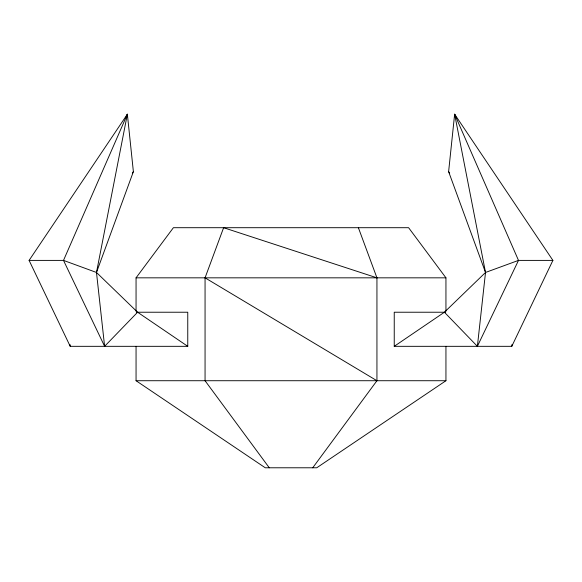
<?xml version="1.0" encoding="UTF-8"?>
<svg xmlns="http://www.w3.org/2000/svg" width="582" height="582" viewBox="0 0 582 582"><rect width="100%" height="100%" fill="white"/><g stroke="black" fill="none" stroke-linecap="round" stroke-linejoin="round"><path stroke-width="0.87" d="M394.24 346.326L444.408 312.228L477.386 346.326L485.519 272.463L448.62 171.639L454.637 114.218L552.9 260.394L511.789 346.326L394.24 346.326L394.24 312.228L445.659 312.228M511.789 346.326L511.985 344.522M187.76 346.326L137.592 312.228L104.615 346.326L96.481 272.463L127.363 114.218L29.1 260.394L70.211 346.326L187.76 346.326L187.76 312.228L136.341 312.228M137.592 312.228L96.481 272.463L133.38 171.639L127.363 114.218L63.503 260.394L104.615 346.326M269.277 467.783L205.06 380.723L205.06 277.832L223.619 227.7L376.94 277.832L376.94 380.723L312.723 467.783M126.323 116.727L127.363 114.218M477.386 346.326L518.497 260.394L454.637 114.218L485.519 272.463L444.408 312.228M132.332 173.123L133.38 171.639M136.057 311.225L136.057 277.832L173.4 227.7L408.6 227.7L445.943 277.832L445.943 311.225M445.943 346.421L445.943 380.723L316.739 467.783L265.261 467.783L136.057 380.723L136.057 346.421M485.519 272.463L518.497 260.394L552.9 260.394M29.1 260.394L63.503 260.394L96.481 272.463M136.057 277.832L445.943 277.832M136.057 380.723L445.943 380.723M205.06 277.832L376.94 380.723M448.62 171.639L449.668 173.123M454.637 114.218L455.677 116.727M358.381 227.7L376.94 277.832M70.015 344.522L70.211 346.326"/></g></svg>
